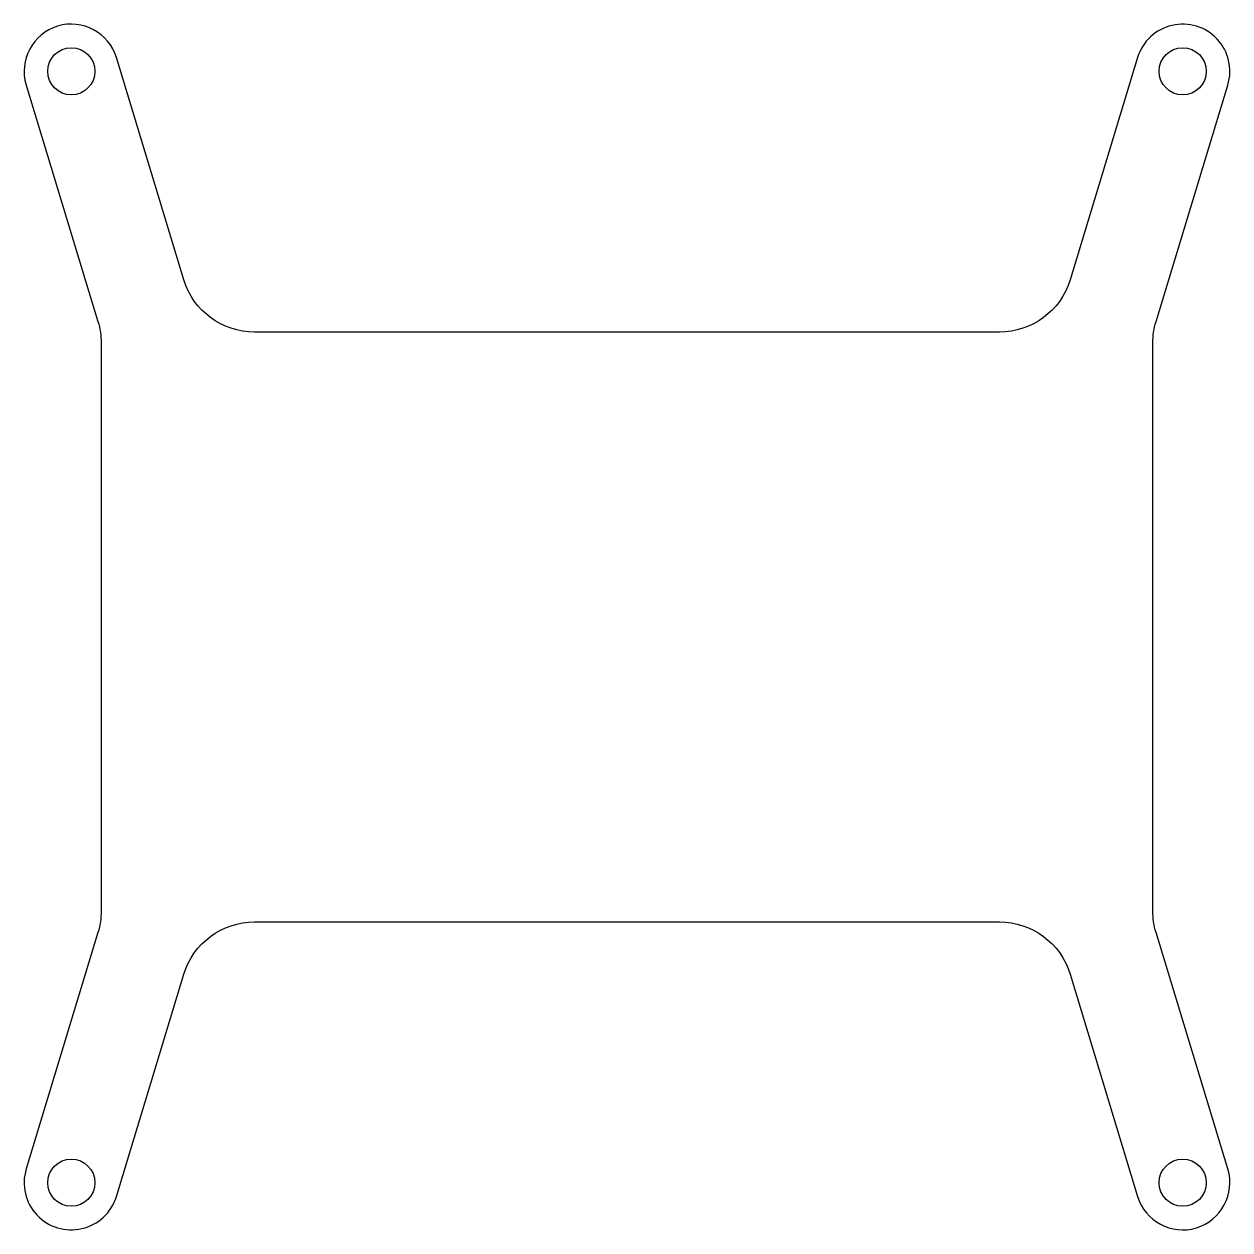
# Model space of a CAD drawing. Header units: millimetres. Extents: x -40.9 to 40.9, y -40.9 to 40.9.
import ezdxf

# ---------------------------------------------------------------- set-up
doc = ezdxf.new("R2010")
doc.units = ezdxf.units.MM
doc.layers.get('0').update_dxf_attribs({"linetype": 'CONTINUOUS'})

msp = doc.modelspace()

# ---------------------------------------------------------------- linework, layer by layer
msp.add_lwpolyline([(-34.627, 38.618, 1), (-40.751, 36.759), (-35.879, 20.71, -0.073812), (-35.663, 19.258), (-35.663, -19.258, -0.073812), (-35.879, -20.71), (-40.751, -36.759, 1), (-34.627, -38.618), (-30.052, -23.548, -0.330303), (-25.268, -20), (25.268, -20, -0.330303), (30.052, -23.548), (34.627, -38.618, 1), (40.751, -36.759), (35.879, -20.71, -0.073812), (35.663, -19.258), (35.663, 19.258, -0.073812), (35.879, 20.71), (40.751, 36.759, 1), (34.627, 38.618), (30.052, 23.548, -0.330303), (25.268, 20), (-25.268, 20, -0.330303), (-30.052, 23.548)], format="xyb", close=True)
for centre in [(-37.689, 37.689), (37.689, 37.689), (-37.689, -37.689), (37.689, -37.689)]:
    msp.add_circle(centre, 1.6)

doc.saveas('drawing.dxf')
